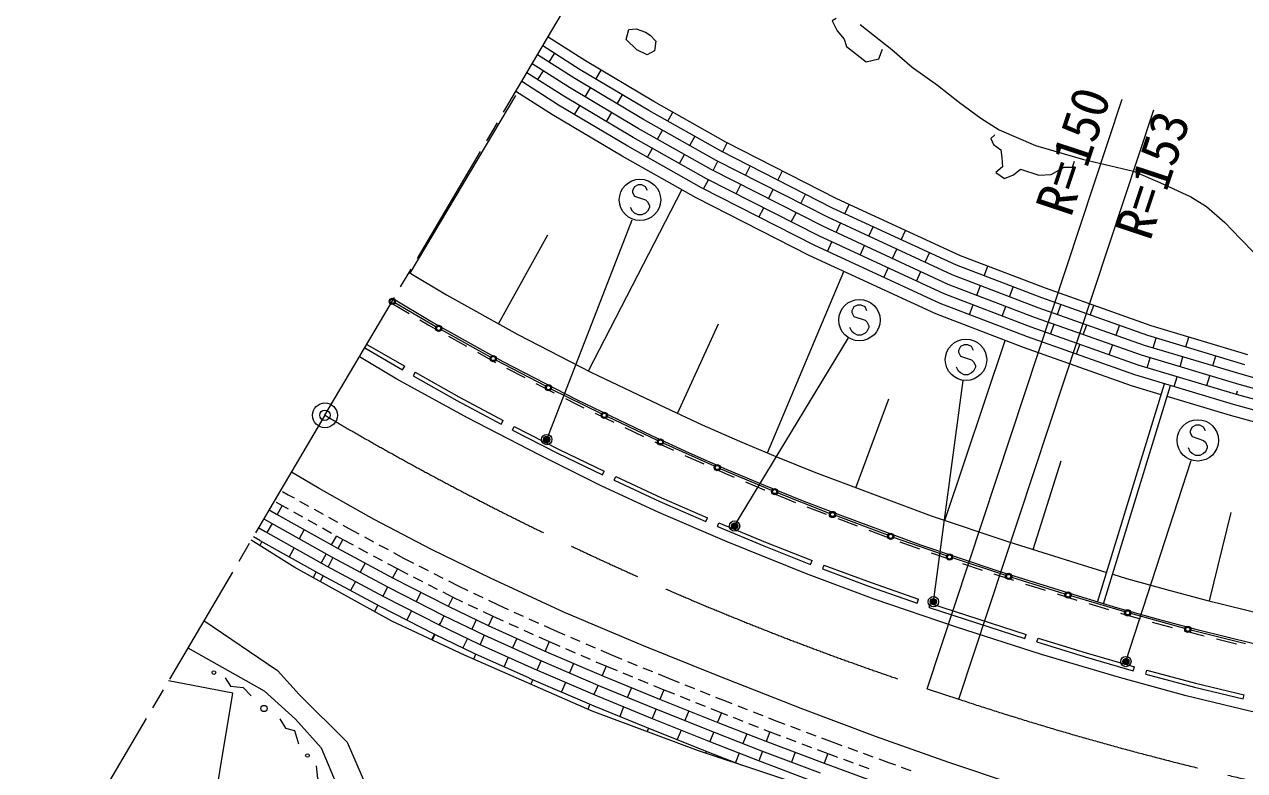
# Model space of a CAD drawing. Units: millimetres at full size, sheet at 1:1000; details may follow other scales. Extents: x 40000 to 680000, y 20000 to 380000.
# Drawn here: x 319179 to 378144, y 283295 to 319350 of the extents above; entities that cross this region are included whole.
import ezdxf
from ezdxf.enums import TextEntityAlignment as Align

# ---------------------------------------------------------------- set-up
doc = ezdxf.new("R2010")
doc.units = ezdxf.units.MM
doc.header["$LTSCALE"] = 1000
doc.header["$PDMODE"] = 32
doc.header["$PDSIZE"] = 500
doc.linetypes.add('CHAIN', pattern=[18.5, 12, -1.5, 3.5, -1.5])
for name, color, linetype, lineweight in [('M-BGD', 7, 'Continuous', 13), ('M-BMK', 2, 'Continuous', 13), ('M-BMK-SRVR', 3, 'Continuous', 13), ('M-STR-HTXT', 7, 'Continuous', 13), ('M-STR-STRC', 7, 'Continuous', 13)]:
    doc.layers.add(name, color=color, linetype=linetype, lineweight=lineweight)
doc.styles.add('ＭＳ ゴシック', font='')
doc.styles.get('ＭＳ ゴシック').set_extended_font_data('MS Gothic')

msp = doc.modelspace()

# ---------------------------------------------------------------- linework, layer by layer
at = {"layer": 'M-BGD'}
for p, q in [((346301, 317584), (344483, 318740)), ((345777, 316732), (343975, 317878)), ((346039, 317158), (344229, 318309)), ((344530, 317525), (344798, 317947)), ((345515, 316306), (343720, 317447)), ((349598, 315624), (346301, 317584)), ((345253, 315880), (343466, 317016)), ((343993, 316681), (344262, 317103)), ((349097, 314758), (345777, 316732)), ((349348, 315191), (346039, 317158)), ((346788, 316712), (347044, 317142)), ((348846, 314326), (345515, 316306)), ((346277, 315853), (346533, 316283)), ((337813, 307334), (342935, 315923)), ((348596, 313893), (345253, 315880)), ((347822, 315516), (348078, 315946)), ((353079, 313659), (349598, 315624)), ((345766, 314993), (346022, 315423)), ((347311, 314657), (347567, 315086)), ((352843, 313218), (349348, 315191)), ((350267, 314672), (350513, 315107)), ((352370, 312337), (348846, 314326)), ((352606, 312778), (349097, 314758)), ((352133, 311896), (348596, 313893)), ((349776, 313801), (350022, 314236)), ((351328, 313499), (351574, 313935)), ((349284, 312930), (349530, 313366)), ((358224, 310478), (352843, 313218)), ((352911, 313184), (353138, 313629)), ((358442, 310928), (353079, 313659)), ((350836, 312628), (351082, 313064)), ((352457, 312292), (352684, 312738)), ((358005, 310029), (352606, 312778)), ((357787, 309579), (352370, 312337)), ((354021, 312057), (354248, 312503)), ((355584, 311822), (355811, 312268)), ((346444, 302609), (350944, 311362)), ((352003, 311401), (352230, 311847)), ((357569, 309129), (352133, 311896)), ((353567, 311166), (353794, 311612)), ((355131, 310931), (355357, 311377)), ((356694, 310696), (356921, 311142)), ((364408, 308171), (358442, 310928)), ((354677, 310040), (354904, 310486)), ((356240, 309805), (356467, 310251)), ((364214, 307710), (358224, 310478)), ((358829, 310199), (359038, 310653)), ((363825, 306788), (357787, 309579)), ((364019, 307249), (358005, 310029)), ((358409, 309291), (358619, 309745)), ((359980, 309116), (360190, 309570)), ((342084, 304889), (344475, 309190)), ((363630, 306327), (357569, 309129)), ((361552, 308940), (361762, 309394)), ((357990, 308383), (358199, 308837)), ((359561, 308208), (359771, 308662)), ((361132, 308033), (361342, 308487)), ((362704, 307857), (362913, 308311)), ((368515, 306600), (364408, 308171)), ((355090, 298643), (358774, 307415)), ((360713, 307125), (360923, 307579)), ((362284, 306950), (362494, 307403)), ((368169, 305662), (364019, 307249)), ((368342, 306131), (364214, 307710)), ((365564, 307194), (365742, 307661)), ((367997, 305193), (363825, 306788)), ((365206, 306260), (365385, 306727)), ((366786, 306191), (366965, 306658)), ((367824, 304723), (363630, 306327)), ((373466, 304317), (368342, 306131)), ((373622, 304792), (368515, 306600)), ((336908, 305895), (337766, 305383)), ((364849, 305326), (365028, 305793)), ((366429, 305257), (366607, 305724)), ((373311, 303841), (368169, 305662)), ((369104, 305331), (369271, 305802)), ((370685, 305302), (370851, 305773)), ((338282, 305076), (338721, 304814)), ((350735, 300557), (352721, 304880)), ((373156, 303366), (367997, 305193)), ((368770, 304388), (368937, 304860)), ((338721, 304814), (339148, 304576)), ((339672, 304285), (340546, 303799)), ((373000, 302890), (367824, 304723)), ((370351, 304359), (370518, 304830)), ((371932, 304330), (372099, 304801)), ((378161, 302908), (373466, 304317)), ((378299, 303389), (373622, 304792)), ((335723, 303887), (337555, 302836)), ((363658, 295385), (366575, 304077)), ((370017, 303416), (370184, 303888)), ((371598, 303387), (371765, 303858)), ((378023, 302428), (373311, 303841)), ((373730, 303716), (373874, 304195)), ((375310, 303764), (375454, 304243)), ((341071, 303507), (341945, 303021)), ((377885, 301947), (373156, 303366)), ((373443, 302758), (373586, 303237)), ((375023, 302806), (375167, 303285)), ((376603, 302854), (376747, 303333)), ((338056, 302541), (337958, 302366)), ((342474, 302738), (343363, 302281)), ((377747, 301467), (373000, 302890)), ((343897, 302007), (344786, 301549)), ((371043, 291439), (374279, 301985)), ((374736, 301848), (374879, 302327)), ((376316, 301896), (376460, 302375)), ((382223, 300756), (377885, 301947)), ((382357, 301238), (378023, 302428)), ((371330, 291351), (374567, 301899)), ((382090, 300275), (377747, 301467)), ((377749, 301466), (377800, 301649)), ((345320, 301275), (345793, 301032)), ((345793, 301032), (346215, 300829)), ((359354, 296962), (360952, 301259)), ((346756, 300570), (347657, 300137)), ((342759, 299751), (342851, 299929)), ((348198, 299877), (349099, 299444)), ((349642, 299188), (350551, 298771)), ((351096, 298521), (351235, 298457)), ((351235, 298457), (352010, 298115)), ((352559, 297873), (353065, 297650)), ((367924, 293977), (369277, 298260)), ((347675, 297326), (347760, 297507)), ((353065, 297650), (353477, 297477)), ((354030, 297245), (354924, 296869)), ((331659, 296788), (331933, 296624)), ((331933, 296624), (332215, 296467)), ((354924, 296869), (354953, 296858)), ((355508, 296632), (356435, 296255)), ((331352, 296272), (331634, 296105)), ((331634, 296105), (331390, 295668)), ((331634, 296105), (331920, 295944)), ((332477, 296321), (332913, 296077)), ((356993, 296034), (357928, 295682)), ((330755, 295464), (331092, 295263)), ((331009, 295894), (331363, 295684)), ((331362, 295683), (334309, 294037)), ((332182, 295798), (332619, 295554)), ((333175, 295931), (333612, 295687)), ((333873, 295541), (334310, 295297)), ((358490, 295470), (358659, 295406)), ((376452, 291495), (377500, 295760)), ((330501, 295033), (330821, 294843)), ((330819, 294841), (333798, 293177)), ((331146, 295231), (330902, 294795)), ((331091, 295262), (334054, 293607)), ((332699, 294937), (332455, 294500)), ((332881, 295408), (333317, 295164)), ((333579, 295018), (334016, 294774)), ((334572, 295151), (334853, 294994)), ((334853, 294994), (335342, 294730)), ((352665, 295087), (352742, 295272)), ((358659, 295406), (359427, 295121)), ((359989, 294912), (360927, 294563)), ((330247, 294602), (330550, 294422)), ((330548, 294420), (333543, 292747)), ((330658, 294358), (330554, 294172)), ((334253, 294642), (334009, 294205)), ((334278, 294628), (334565, 294467)), ((334565, 294467), (334328, 294027)), ((334565, 294467), (335059, 294202)), ((335606, 294588), (336047, 294351)), ((361489, 294354), (362426, 294006)), ((332212, 294063), (331968, 293627)), ((333765, 293769), (333521, 293332)), ((334309, 294037), (337007, 292586)), ((335323, 294060), (335763, 293823)), ((336027, 293680), (336468, 293444)), ((336311, 294209), (336751, 293972)), ((337015, 293830), (337504, 293567)), ((362995, 293814), (363943, 293496)), ((333798, 293177), (336569, 291685)), ((334091, 293587), (333854, 293146)), ((334053, 293607), (336788, 292136)), ((335649, 293316), (335412, 292876)), ((336732, 293301), (337226, 293036)), ((337504, 293567), (337978, 293325)), ((338245, 293189), (338690, 292962)), ((357815, 293229), (357745, 293041)), ((364512, 293305), (365460, 292987)), ((333277, 292896), (333127, 292626)), ((333617, 292706), (333471, 292435)), ((333542, 292746), (336350, 291235)), ((337207, 293046), (336970, 292606)), ((337007, 292586), (339658, 291233)), ((337226, 293036), (337706, 292791)), ((337973, 292654), (338418, 292427)), ((338958, 292825), (339403, 292598)), ((366029, 292796), (366226, 292730)), ((366226, 292730), (366981, 292492)), ((335175, 292436), (334938, 291995)), ((336733, 292165), (336496, 291725)), ((336788, 292136), (339437, 290784)), ((338334, 291908), (338107, 291463)), ((338685, 292291), (339131, 292063)), ((339398, 291927), (339878, 291682)), ((339670, 292462), (340144, 292220)), ((340144, 292220), (340609, 291998)), ((367553, 292311), (368146, 292124)), ((368146, 292124), (368507, 292011)), ((336570, 291686), (339217, 290335)), ((339878, 291682), (339662, 291231)), ((339878, 291682), (340349, 291457)), ((340620, 291327), (341071, 291112)), ((340879, 291868), (341330, 291653)), ((341601, 291523), (342066, 291301)), ((342066, 291301), (342557, 291080)), ((362896, 291183), (362958, 291373)), ((362958, 291373), (367589, 289867)), ((369080, 291833), (370035, 291536)), ((370609, 291361), (371566, 291071)), ((336259, 291285), (336096, 290981)), ((336351, 291237), (338997, 289886)), ((337880, 291018), (337652, 290572)), ((339447, 290780), (339231, 290328)), ((339437, 290784), (341375, 289858)), ((339658, 291233), (341594, 290307)), ((341342, 290982), (341813, 290757)), ((341813, 290757), (341608, 290301)), ((341813, 290757), (342310, 290533)), ((342830, 290956), (343286, 290751)), ((372141, 290900), (373105, 290632)), ((339256, 290415), (339216, 290336)), ((339217, 290335), (341156, 289408)), ((341016, 290584), (340800, 290133)), ((341594, 290307), (344296, 289089)), ((342583, 290410), (343039, 290204)), ((343560, 290628), (344016, 290422)), ((344289, 290299), (344780, 290077)), ((373683, 290471), (373923, 290404)), ((373923, 290404), (374648, 290212)), ((338989, 289890), (338849, 289617)), ((339016, 289877), (338883, 289601)), ((338997, 289886), (340937, 288959)), ((340584, 289682), (340369, 289230)), ((341402, 289845), (341197, 289389)), ((341375, 289858), (344054, 288650)), ((342975, 289685), (342770, 289229)), ((343313, 290081), (343768, 289875)), ((344042, 289752), (344539, 289528)), ((344539, 289528), (344341, 289069)), ((344539, 289528), (345054, 289307)), ((344780, 290077), (345291, 289858)), ((345567, 289740), (346026, 289542)), ((368108, 289509), (368167, 289700)), ((375228, 290058), (375861, 289889)), ((375861, 289889), (376196, 289807)), ((376779, 289664), (377750, 289425)), ((340991, 288934), (340876, 288679)), ((340937, 288958), (343569, 287771)), ((341156, 289408), (343812, 288211)), ((344296, 289088), (347162, 287857)), ((345330, 289188), (345789, 288991)), ((346302, 289424), (346761, 289226)), ((347037, 289108), (347548, 288888)), ((342564, 288773), (342359, 288317)), ((344144, 288609), (343947, 288150)), ((344053, 288648), (347008, 287379)), ((345719, 288477), (345522, 288017)), ((346065, 288873), (346524, 288675)), ((346800, 288557), (347316, 288335)), ((347295, 288344), (347098, 287885)), ((347548, 288888), (348046, 288684)), ((348324, 288570), (348786, 288381)), ((343568, 287769), (346701, 286423)), ((343810, 288209), (346854, 286901)), ((347162, 287858), (349863, 286750)), ((347316, 288335), (347817, 288129)), ((348095, 288016), (348558, 287826)), ((349064, 288267), (349526, 288077)), ((349804, 287963), (350302, 287759)), ((350302, 287759), (350814, 287555)), ((373369, 287956), (373421, 288149)), ((329251, 287039), (326135, 287629)), ((343749, 287691), (343652, 287465)), ((345325, 287558), (345127, 287099)), ((346900, 287425), (346703, 286966)), ((347009, 287380), (349649, 286297)), ((348514, 287303), (348324, 286841)), ((348835, 287712), (349298, 287522)), ((349575, 287409), (350077, 287203)), ((350077, 287203), (349892, 286738)), ((350077, 287203), (350591, 286998)), ((351093, 287444), (351557, 287259)), ((346855, 286903), (349435, 285845)), ((349863, 286750), (352692, 285622)), ((350870, 286887), (351334, 286702)), ((351613, 286591), (352077, 286405)), ((351836, 287148), (352300, 286963)), ((352579, 286851), (353091, 286647)), ((353091, 286647), (353369, 286538)), ((346506, 286507), (346401, 286263)), ((346702, 286425), (349222, 285392)), ((348134, 286378), (347945, 285916)), ((349707, 286274), (349522, 285809)), ((349649, 286297), (352513, 285155)), ((351285, 286183), (351100, 285719)), ((352356, 286294), (352870, 286089)), ((352864, 286092), (352679, 285628)), ((352870, 286089), (353151, 285979)), ((353648, 286428), (354114, 286245)), ((354393, 286136), (354858, 285953)), ((349221, 285391), (352155, 284221)), ((349435, 285844), (352334, 284688)), ((352692, 285622), (355003, 284714)), ((353430, 285869), (353896, 285686)), ((354175, 285577), (354640, 285394)), ((355137, 285843), (355415, 285734)), ((355415, 285734), (355926, 285542)), ((356207, 285436), (356675, 285260)), ((349336, 285345), (349270, 285179)), ((350915, 285254), (350730, 284790)), ((352493, 285163), (352308, 284699)), ((352513, 285155), (354806, 284254)), ((354084, 285075), (353901, 284610)), ((354919, 285284), (355200, 285174)), ((355200, 285174), (355024, 284706)), ((355200, 285174), (355714, 284980)), ((355995, 284875), (356463, 284699)), ((356956, 285154), (357424, 284978)), ((357705, 284872), (358216, 284680)), ((352123, 284234), (352087, 284142)), ((352155, 284222), (353819, 283568)), ((352334, 284689), (354609, 283794)), ((354848, 284238), (354672, 283770)), ((354806, 284254), (357632, 283190)), ((355003, 284714), (357820, 283654)), ((356744, 284593), (357212, 284417)), ((357493, 284311), (358007, 284118)), ((358216, 284680), (358683, 284509)), ((358964, 284406), (359434, 284234)), ((353718, 284145), (353535, 283679)), ((354609, 283794), (357445, 282726)), ((356428, 284178), (356252, 283710)), ((357819, 283654), (360574, 282646)), ((358007, 284118), (357835, 283648)), ((358007, 284118), (358476, 283946)), ((358758, 283843), (359228, 283671)), ((359716, 284131), (360185, 283959)), ((360467, 283856), (360934, 283685)), ((360934, 283685), (361269, 283566)), ((359509, 283568), (359979, 283396)), ((361552, 283465), (362023, 283297))]:
    msp.add_line(p, q, dxfattribs=at)
for points in [[(358411, 319637), (358206, 319517), (358462, 319038), (358801, 318630), (358909, 318278), (359864, 317542), (360461, 317685), (360643, 318158)], [(359571, 319351), (361099, 318136), (362072, 317290), (363299, 316416), (364371, 315569), (365396, 314818), (366276, 314251), (368039, 313495), (370308, 312834), (372783, 312261), (374052, 311714), (375548, 311014), (376299, 310549), (377181, 309779), (377928, 309006), (378616, 308291)], [(374118, 301459), (372674, 301892), (367461, 303738), (363222, 305359), (357110, 308184), (351637, 310971), (348069, 312984), (344703, 314986), (342933, 316111)], [(381957, 299793), (377609, 300986), (372845, 302415), (367651, 304254), (363436, 305866), (357350, 308679), (351897, 311456), (348345, 313460), (344991, 315454), (343212, 316585)], [(366068, 314007), (365889, 313839), (366010, 313553), (366362, 313291), (366408, 312917), (366437, 312475), (366126, 312190), (366545, 311910), (366974, 312083), (367315, 312359), (368206, 312070), (368802, 312092), (369419, 312452), (369823, 312450), (369923, 312741)], [(337771, 307360), (339570, 306287), (343016, 304371), (346549, 302554), (350136, 300832), (351932, 300007), (353737, 299212), (355573, 298441), (357410, 297694), (359255, 296999), (363003, 295605), (366753, 294347), (368654, 293746), (370554, 293155), (371483, 292873)], [(389652, 287247), (387684, 287565), (383733, 288300), (379823, 289122), (375911, 290083), (373976, 290597), (372024, 291141), (370113, 291721), (368205, 292314), (366288, 292920), (362503, 294191), (358730, 295594), (356863, 296297), (355000, 297054), (353144, 297834), (351317, 298639), (349498, 299475), (345882, 301211), (342309, 303048), (338821, 304987), (337009, 306068)], [(335622, 303715), (337456, 302663), (337555, 302836)], [(338056, 302541), (340167, 301353), (342312, 300214)], [(337958, 302366), (340072, 301177), (342218, 300038), (342312, 300214)], [(381811, 299262), (377457, 300457), (374405, 301373)], [(342759, 299751), (344934, 298633), (347111, 297583), (347198, 297764)], [(342851, 299929), (345023, 298812), (347198, 297764)], [(347675, 297326), (349882, 296291), (352104, 295329), (352184, 295513)], [(347760, 297507), (349964, 296473), (352184, 295513)], [(352665, 295087), (354919, 294148), (357174, 293261), (357247, 293447)], [(352742, 295272), (354994, 294333), (357247, 293447)], [(398352, 275150), (398237, 274199), (393120, 274686), (386893, 275412), (379412, 276612), (369416, 278717), (360930, 281213), (351758, 284250), (346619, 286168), (340447, 288867), (336935, 290516), (332250, 293112), (330145, 294428)], [(357815, 293229), (360091, 292380), (362391, 291574)], [(357745, 293041), (360023, 292192), (362325, 291385), (362391, 291574)], [(371770, 292785), (372443, 292581), (374369, 292045), (376282, 291537), (380157, 290585), (384024, 289771), (387941, 289043), (389487, 288793)], [(362896, 291183), (367527, 289677), (367589, 289867)], [(327853, 290542), (331412, 288128), (332461, 286974), (334779, 284663), (336641, 280355), (337891, 277375), (337559, 270583), (334136, 272559), (332899, 274186), (325170, 274358), (319179, 275836)], [(368167, 289700), (370496, 288981), (372820, 288305)], [(327077, 289227), (330769, 287156), (332277, 285779), (333527, 284396), (336796, 276609), (336716, 271069)], [(368108, 289509), (370439, 288789), (372764, 288113), (372820, 288305)], [(328888, 287777), (329137, 287374), (329752, 287315), (330133, 286902)], [(373369, 287956), (375718, 287329), (378080, 286756), (378127, 286951)], [(373421, 288149), (375768, 287523), (378127, 286951)], [(326360, 278122), (326604, 279702), (328018, 279561), (329251, 287039)], [(331515, 285789), (331801, 285338), (332237, 285227), (332430, 284582)], [(333282, 283517), (333343, 282905), (333795, 282602), (333938, 282064)]]:
    msp.add_lwpolyline(points, dxfattribs=at)
msp.add_lwpolyline([(349412, 318835), (349687, 318533), (349620, 318070), (349278, 317878), (348772, 318129), (348254, 318626), (348383, 319106), (348744, 319129), (349186, 318969)], close=True, dxfattribs=at)
for centre, radius in [((328336, 288033), 87.6), ((330762, 286296), 150), ((332854, 284025), 87.6)]:
    msp.add_circle(centre, radius, dxfattribs=at)
at = {"layer": 'M-BMK'}
for p, q in [((342339, 315105), (345387, 320273)), ((341526, 313726), (342034, 314588)), ((338173, 308042), (341221, 313210)), ((337361, 306663), (337869, 307525)), ((333703, 300462), (337056, 306147)), ((333703, 300462), (330350, 294777)), ((330045, 294260), (329537, 293398)), ((329233, 292882), (326185, 287713)), ((325880, 287197), (325372, 286335)), ((362808, 287250), (364342, 286743)), ((362808, 287250), (364342, 286743)), ((325067, 285819), (322019, 280650))]:
    msp.add_line(p, q, dxfattribs=at)
at = {"layer": 'M-BMK', "linetype": 'CHAIN'}
for centre, radius, start, end in [((409903, 429665), 150000, 239.46932, 251.7015), ((412379, 432006), 153000, 251.7015, 268.84201)]:
    msp.add_arc(centre, radius, start, end, dxfattribs=at)
at = {"layer": 'M-BMK-SRVR'}
msp.add_circle((333703, 300462), 600, dxfattribs=at)
msp.add_point((333703, 300462), dxfattribs=at)
at = {"layer": 'M-STR-HTXT'}
for p, q in [((362808, 287250), (372227, 315733)), ((364342, 286743), (373761, 315226)), ((344419, 299292), (348551, 309905)), ((353497, 295114), (359009, 304203)), ((363105, 291457), (364546, 302143)), ((372407, 288564), (375569, 298283))]:
    msp.add_line(p, q, dxfattribs=at)
for centre, radius in [((344419, 299292), 150), ((344419, 299292), 120), ((344419, 299292), 90), ((344419, 299292), 60), ((344419, 299292), 30), ((344419, 299292), 20), ((353497, 295114), 150), ((353497, 295114), 120), ((353497, 295114), 90), ((353497, 295114), 60), ((353497, 295114), 30), ((353497, 295114), 20), ((363105, 291457), 150), ((363105, 291457), 120), ((363105, 291457), 90), ((363105, 291457), 60), ((363105, 291457), 30), ((363105, 291457), 20), ((372407, 288564), 150), ((372407, 288564), 120), ((372407, 288564), 90), ((372407, 288564), 60), ((372407, 288564), 30), ((372407, 288564), 20)]:
    msp.add_circle(centre, radius, dxfattribs=at)
for p in [(344419, 299292), (353497, 295114), (363105, 291457), (372407, 288564)]:
    msp.add_point(p, dxfattribs=at)
at = {"layer": 'M-STR-STRC'}
for p, q in [((348654, 311508), (348563, 311327)), ((348836, 311599), (348654, 311508)), ((349018, 311599), (348836, 311599)), ((349200, 311508), (349018, 311599)), ((349291, 311327), (349200, 311508)), ((348563, 311327), (348563, 311236)), ((348563, 311236), (348654, 311054)), ((348654, 311054), (349200, 310872)), ((349200, 310872), (349291, 310781)), ((349291, 310781), (349382, 310599)), ((348563, 310327), (348473, 310508)), ((348654, 310236), (348563, 310327)), ((348836, 310145), (348654, 310236)), ((349200, 310236), (349018, 310145)), ((349291, 310327), (349200, 310236)), ((349382, 310508), (349291, 310327)), ((349382, 310599), (349382, 310508)), ((349018, 310145), (348836, 310145)), ((339068, 304738), (337082, 305896)), ((359257, 305698), (359166, 305516)), ((359166, 305516), (359166, 305425)), ((359439, 305789), (359257, 305698)), ((359621, 305789), (359439, 305789)), ((359803, 305698), (359621, 305789)), ((359894, 305516), (359803, 305698)), ((359166, 305425), (359257, 305243)), ((359257, 305243), (359803, 305061)), ((359803, 305061), (359894, 304971)), ((359894, 304971), (359984, 304789)), ((341704, 303276), (339329, 304590)), ((359166, 304516), (359075, 304698)), ((359257, 304425), (359166, 304516)), ((359439, 304334), (359257, 304425)), ((359621, 304334), (359439, 304334)), ((359803, 304425), (359621, 304334)), ((359894, 304516), (359803, 304425)), ((359984, 304698), (359894, 304516)), ((359984, 304789), (359984, 304698)), ((364409, 303781), (364318, 303599)), ((364591, 303872), (364409, 303781)), ((364772, 303872), (364591, 303872)), ((364954, 303781), (364772, 303872)), ((365045, 303599), (364954, 303781)), ((344371, 301865), (341968, 303134)), ((364318, 303599), (364318, 303508)), ((364318, 303508), (364409, 303326)), ((364409, 303326), (364954, 303145)), ((364954, 303145), (365045, 303054)), ((364318, 302599), (364227, 302781)), ((364409, 302508), (364318, 302599)), ((364591, 302417), (364409, 302508)), ((364954, 302508), (364772, 302417)), ((365045, 302599), (364954, 302508)), ((365045, 303054), (365136, 302872)), ((365136, 302781), (365045, 302599)), ((365136, 302872), (365136, 302781)), ((364772, 302417), (364591, 302417)), ((347064, 300529), (344638, 301728)), ((349780, 299240), (347334, 300398)), ((375611, 299887), (375520, 299705)), ((375520, 299705), (375520, 299614)), ((375520, 299614), (375611, 299433)), ((375793, 299978), (375611, 299887)), ((375974, 299978), (375793, 299978)), ((376156, 299887), (375974, 299978)), ((376247, 299705), (376156, 299887)), ((352526, 297998), (350052, 299114)), ((375611, 299433), (376156, 299251)), ((376156, 299251), (376247, 299160)), ((376247, 299160), (376338, 298978)), ((376338, 298978), (376338, 298887)), ((375520, 298705), (375429, 298887)), ((375611, 298614), (375520, 298705)), ((375793, 298524), (375611, 298614)), ((375974, 298524), (375793, 298524)), ((376156, 298614), (375974, 298524)), ((376247, 298705), (376156, 298614)), ((376338, 298887), (376247, 298705)), ((355298, 296834), (352801, 297878)), ((358089, 295725), (355576, 296720)), ((360902, 294664), (358369, 295617)), ((363744, 293667), (361184, 294562)), ((366602, 292724), (364028, 293570)), ((369468, 291823), (366888, 292632)), ((372353, 290961), (369755, 291735)), ((375257, 290162), (372642, 290878)), ((378180, 289419), (375547, 290086))]:
    msp.add_line(p, q, dxfattribs=at)
for points in [[(419326, 282132), (414613, 282160), (409599, 282286), (405449, 282440), (401576, 282680), (397937, 282988), (394306, 283394), (389881, 283974), (386022, 284587), (382105, 285348), (378454, 286148), (375321, 286912), (372094, 287792), (368331, 288906), (364217, 290227), (360237, 291585), (356972, 292804), (353146, 294349), (349842, 295761), (347043, 297056), (344052, 298545), (340596, 300346), (337176, 302209), (335372, 303292)], [(398680, 276668), (394385, 277097), (390603, 277526), (386882, 277999), (383409, 278551), (380153, 279176), (376902, 279894), (373426, 280768), (370241, 281653), (367027, 282626), (363845, 283686), (360304, 284944), (356791, 286265), (352653, 287894), (349098, 289331), (345286, 290940), (341702, 292589), (338851, 293980), (336080, 295431), (333421, 296928), (332085, 297719)]]:
    msp.add_lwpolyline(points, dxfattribs=at)
for centre, radius in [((348927, 310872), 1000), ((336953, 305972), 150), ((336953, 305972), 120), ((336953, 305972), 100), ((359530, 305061), 1000), ((339198, 304662), 150), ((339198, 304662), 120), ((339198, 304662), 100), ((364682, 303145), 1000), ((341835, 303204), 150), ((341835, 303204), 120), ((341835, 303204), 100), ((344504, 301795), 150), ((344504, 301795), 120), ((344504, 301795), 100), ((347199, 300462), 150), ((347199, 300462), 120), ((347199, 300462), 100), ((375883, 299251), 1000), ((349915, 299176), 150), ((349915, 299176), 120), ((349915, 299176), 100), ((352663, 297936), 150), ((352663, 297936), 120), ((352663, 297936), 100), ((355436, 296776), 150), ((355436, 296776), 120), ((355436, 296776), 100), ((358229, 295669), 150), ((358229, 295669), 120), ((358229, 295669), 100), ((361042, 294612), 150), ((361042, 294612), 120), ((361042, 294612), 100), ((363885, 293617), 150), ((363885, 293617), 120), ((363885, 293617), 100), ((366745, 292677), 150), ((366745, 292677), 120), ((366745, 292677), 100), ((369611, 291778), 150), ((369611, 291778), 120), ((369611, 291778), 100), ((372497, 290918), 150), ((372497, 290918), 120), ((372497, 290918), 100), ((375402, 290123), 150), ((375402, 290123), 120), ((375402, 290123), 100)]:
    msp.add_circle(centre, radius, dxfattribs=at)

# ---------------------------------------------------------------- texts
at = {"layer": 'M-STR-HTXT', "style": 'ＭＳ ゴシック'}
msp.add_text('R=150', height=1833, rotation=71.702, dxfattribs=at).set_placement((372227, 315733), align=Align.BOTTOM_RIGHT)
msp.add_text('R=153', height=1833, rotation=71.702, dxfattribs=at).set_placement((371839, 309414), align=Align.TOP_LEFT)

doc.saveas('drawing.dxf')
